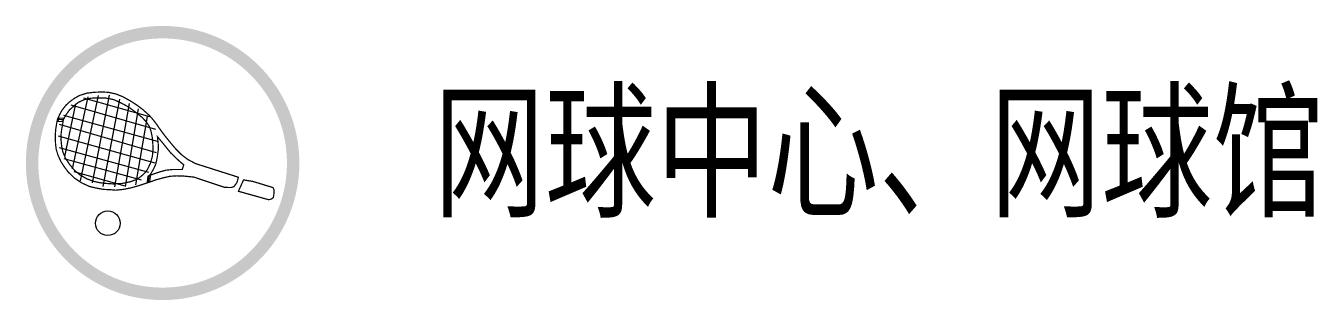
# Model space of a CAD drawing. Header units: millimetres. Extents: x -4.6 to 37, y -4.2 to 4.6.
import ezdxf

# ---------------------------------------------------------------- set-up
doc = ezdxf.new("R2010")
doc.units = ezdxf.units.MM
doc.layers.add('设施图块', color=7, linetype='Continuous')
doc.styles.add('设施块标注', font='SIMFANG.TTF', dxfattribs={"width": 0.75})

msp = doc.modelspace()

# ---------------------------------------------------------------- hatches: boundary and pattern name
at = {"layer": '设施图块'}
h = msp.add_hatch(color=5, dxfattribs=at)
edge = h.paths.add_edge_path()
edge.add_arc((-0.161, 0.166), 4.4, 0, 360)
edge = h.paths.add_edge_path(flags=16)
edge.add_arc((-0.161, 0.166), 4, 0, 360)

# ---------------------------------------------------------------- linework, layer by layer
at = {"layer": '设施图块', "color": 5}
for p, q in [((-2.566, 2.291), (-3.076, -0.022)), ((-2.801, -0.402), (-2.226, 2.331)), ((-2.706, 2.261), (-0.582, 1.662)), ((-1.881, 2.346), (-2.426, -0.467)), ((-1.546, 2.211), (-2.081, -0.592)), ((-3.355, 1.697), (-0.342, 0.867)), ((-2.961, 2.062), (-3.315, 0.377)), ((-3.116, 2.037), (-0.392, 1.257)), ((-1.237, 2.077), (-1.706, -0.602)), ((-0.947, 1.902), (-1.371, -0.592)), ((-3.485, 1.417), (-0.372, 0.502)), ((-1.022, -0.537), (-0.652, 1.657)), ((-3.52, 1.037), (-0.417, 0.167)), ((-3.485, 0.662), (-0.612, -0.127)), ((-3.341, 0.312), (-0.852, -0.372)), ((-3.016, -0.107), (-1.376, -0.562))]:
    msp.add_line(p, q, dxfattribs=at)
for points in [[(2.277, -0.292, 0.04, 0.04, 0), (2.227, -0.467, 0.04, 0.04, 0), (2.132, -0.592, 0.04, 0.04, 0), (2.047, -0.622, 0.04, 0.04, 0), (1.832, -0.617, 0.04, 0.04, 0), (0.847, -0.287, 0.04, 0.04, 0), (0.498, -0.252, 0.04, 0.04, 0), (0.283, -0.247, 0.04, 0.04, 0), (0.068, -0.262, 0.04, 0.04, 0), (-0.147, -0.312, 0.04, 0.04, 0), (-0.382, -0.377, 0.04, 0.04, 0), (-0.622, -0.462, 0.04, 0.04, 0), (-0.607, -0.247, 0.04, 0.04, 0), (-0.442, -0.182, 0.04, 0.04, 0), (-0.262, -0.122, 0.04, 0.04, 0), (-0.062, -0.067, 0.04, 0.04, 0), (0.168, -0.042, 0.04, 0.04, 0), (0.468, -0.042, 0.04, 0.04, 0), (0.518, 0.107, 0.04, 0.04, 0), (0.403, 0.202, 0.04, 0.04, 0), (0.263, 0.332, 0.04, 0.04, 0), (0.093, 0.497, 0.04, 0.04, 0), (-0.037, 0.657, 0.04, 0.04, 0), (-0.157, 0.807, 0.04, 0.04, 0), (-0.327, 1.007, 0.04, 0.04, 0), (-0.302, 0.762, 0.04, 0.04, 0), (-0.302, 0.587, 0.04, 0.04, 0), (-0.337, 0.337, 0.04, 0.04, 0), (-0.382, 0.127, 0.04, 0.04, 0), (-0.457, -0.032, 0.04, 0.04, 0), (-0.547, -0.187, 0.04, 0.04, 0), (-0.607, -0.247, 0.04, 0.04, 0), (-0.622, -0.462, 0.04, 0.04, 0), (-0.947, -0.567, 0.04, 0.04, 0), (-1.177, -0.632, 0.04, 0.04, 0), (-1.431, -0.682, 0.04, 0.04, 0), (-1.671, -0.707, 0.04, 0.04, 0), (-1.836, -0.692, 0.04, 0.04, 0), (-2.061, -0.682, 0.04, 0.04, 0), (-2.311, -0.637, 0.04, 0.04, 0), (-2.516, -0.587, 0.04, 0.04, 0), (-2.776, -0.467, 0.04, 0.04, 0), (-3.001, -0.317, 0.04, 0.04, 0), (-3.196, -0.127, 0.04, 0.04, 0), (-3.311, 0.023, 0.04, 0.04, 0), (-3.425, 0.197, 0.04, 0.04, 0), (-3.52, 0.397, 0.04, 0.04, 0), (-3.585, 0.597, 0.04, 0.04, 0), (-3.605, 0.762, 0.04, 0.04, 0), (-3.615, 0.907, 0.04, 0.04, 0), (-3.615, 1.077, 0.04, 0.04, 0), (-3.6, 1.257, 0.04, 0.04, 0), (-3.57, 1.442, 0.04, 0.04, 0), (-3.545, 1.567, 0.04, 0.04, 0), (-3.355, 1.557, 0.04, 0.04, 0), (-3.375, 1.432, 0.04, 0.04, 0), (-3.41, 1.242, 0.04, 0.04, 0), (-3.435, 1.037, 0.04, 0.04, 0), (-3.43, 0.902, 0.04, 0.04, 0), (-3.41, 0.702, 0.04, 0.04, 0), (-3.375, 0.532, 0.04, 0.04, 0), (-3.291, 0.327, 0.04, 0.04, 0), (-3.156, 0.122, 0.04, 0.04, 0), (-2.996, -0.072, 0.04, 0.04, 0), (-2.811, -0.222, 0.04, 0.04, 0), (-2.601, -0.342, 0.04, 0.04, 0), (-2.386, -0.422, 0.04, 0.04, 0), (-2.181, -0.467, 0.04, 0.04, 0), (-1.961, -0.492, 0.04, 0.04, 0), (-1.726, -0.507, 0.04, 0.04, 0), (-1.476, -0.492, 0.04, 0.04, 0), (-1.202, -0.437, 0.04, 0.04, 0), (-1.022, -0.372, 0.04, 0.04, 0), (-0.877, -0.282, 0.04, 0.04, 0), (-0.762, -0.182, 0.04, 0.04, 0), (-0.652, -0.047, 0.04, 0.04, 0), (-0.557, 0.152, 0.04, 0.04, 0), (-0.492, 0.372, 0.04, 0.04, 0), (-0.467, 0.637, 0.04, 0.04, 0), (-0.492, 0.977, 0.04, 0.04, 0), (-0.532, 1.177, 0.04, 0.04, 0), (-0.592, 1.347, 0.04, 0.04, 0), (-0.692, 1.492, 0.04, 0.04, 0), (-0.827, 1.632, 0.04, 0.04, 0), (-0.967, 1.747, 0.04, 0.04, 0), (-1.137, 1.877, 0.04, 0.04, 0), (-1.292, 1.982, 0.04, 0.04, 0), (-1.496, 2.092, 0.04, 0.04, 0), (-1.736, 2.201, 0.04, 0.04, 0), (-2.026, 2.256, 0.04, 0.04, 0), (-2.266, 2.256, 0.04, 0.04, 0), (-2.471, 2.246, 0.04, 0.04, 0), (-2.691, 2.196, 0.04, 0.04, 0), (-2.876, 2.111, 0.04, 0.04, 0), (-3.001, 2.007, 0.04, 0.04, 0), (-3.156, 1.872, 0.04, 0.04, 0), (-3.281, 1.697, 0.04, 0.04, 0), (-3.355, 1.557, 0.04, 0.04, 0), (-3.545, 1.567, 0.04, 0.04, 0), (-3.475, 1.722, 0.04, 0.04, 0), (-3.39, 1.872, 0.04, 0.04, 0), (-3.271, 2.022, 0.04, 0.04, 0), (-3.156, 2.126, 0.04, 0.04, 0), (-3.016, 2.231, 0.04, 0.04, 0), (-2.841, 2.331, 0.04, 0.04, 0), (-2.611, 2.406, 0.04, 0.04, 0), (-2.361, 2.436, 0.04, 0.04, 0), (-2.121, 2.446, 0.04, 0.04, 0), (-1.921, 2.436, 0.04, 0.04, 0), (-1.676, 2.386, 0.04, 0.04, 0), (-1.426, 2.286, 0.04, 0.04, 0), (-1.187, 2.151, 0.04, 0.04, 0), (-1.002, 2.032, 0.04, 0.04, 0), (-0.807, 1.887, 0.04, 0.04, 0), (-0.592, 1.697, 0.04, 0.04, 0), (-0.452, 1.537, 0.04, 0.04, 0), (-0.347, 1.397, 0.04, 0.04, 0), (-0.222, 1.217, 0.04, 0.04, 0), (-0.107, 1.062, 0.04, 0.04, 0), (0.058, 0.857, 0.04, 0.04, 0), (0.248, 0.632, 0.04, 0.04, 0), (0.453, 0.427, 0.04, 0.04, 0), (0.643, 0.282, 0.04, 0.04, 0), (0.897, 0.147, 0.04, 0.04, 0), (2.277, -0.292, 0.04, 0.04, 0)], [(2.746, -0.427, 0.04, 0.04, 0), (3.386, -0.622, 0.04, 0.04, 0), (3.421, -0.687, 0.04, 0.04, 0), (3.426, -0.777, 0.04, 0.04, 0), (3.401, -0.942, 0.04, 0.04, 0), (3.336, -0.992, 0.04, 0.04, 0), (3.246, -1.012, 0.04, 0.04, 0), (2.277, -0.742, 0.04, 0.04, 0), (2.442, -0.377, 0.04, 0.04, 0), (2.746, -0.427, 0.04, 0.04, 0)]]:
    msp.add_lwpolyline(points, format="xyseb", dxfattribs=at)
for points in [[(-3.49, 1.607), (-3.535, 1.512), (-3.37, 1.502), (-3.341, 1.597), (-3.49, 1.607)], [(-0.552, -0.257), (-0.642, -0.257), (-0.657, -0.447), (-0.577, -0.442), (-0.552, -0.257)]]:
    msp.add_lwpolyline(points, dxfattribs=at)
msp.add_circle((-1.925, -1.768), 0.396, dxfattribs=at)

# ---------------------------------------------------------------- texts
at = {"layer": '设施图块', "style": '设施块标注', "width": 0.75}
msp.add_attdef('网球中心、网球馆', (8.556, -1.208), '网球中心、网球馆', height=3.5, dxfattribs=at)

doc.saveas('drawing.dxf')
